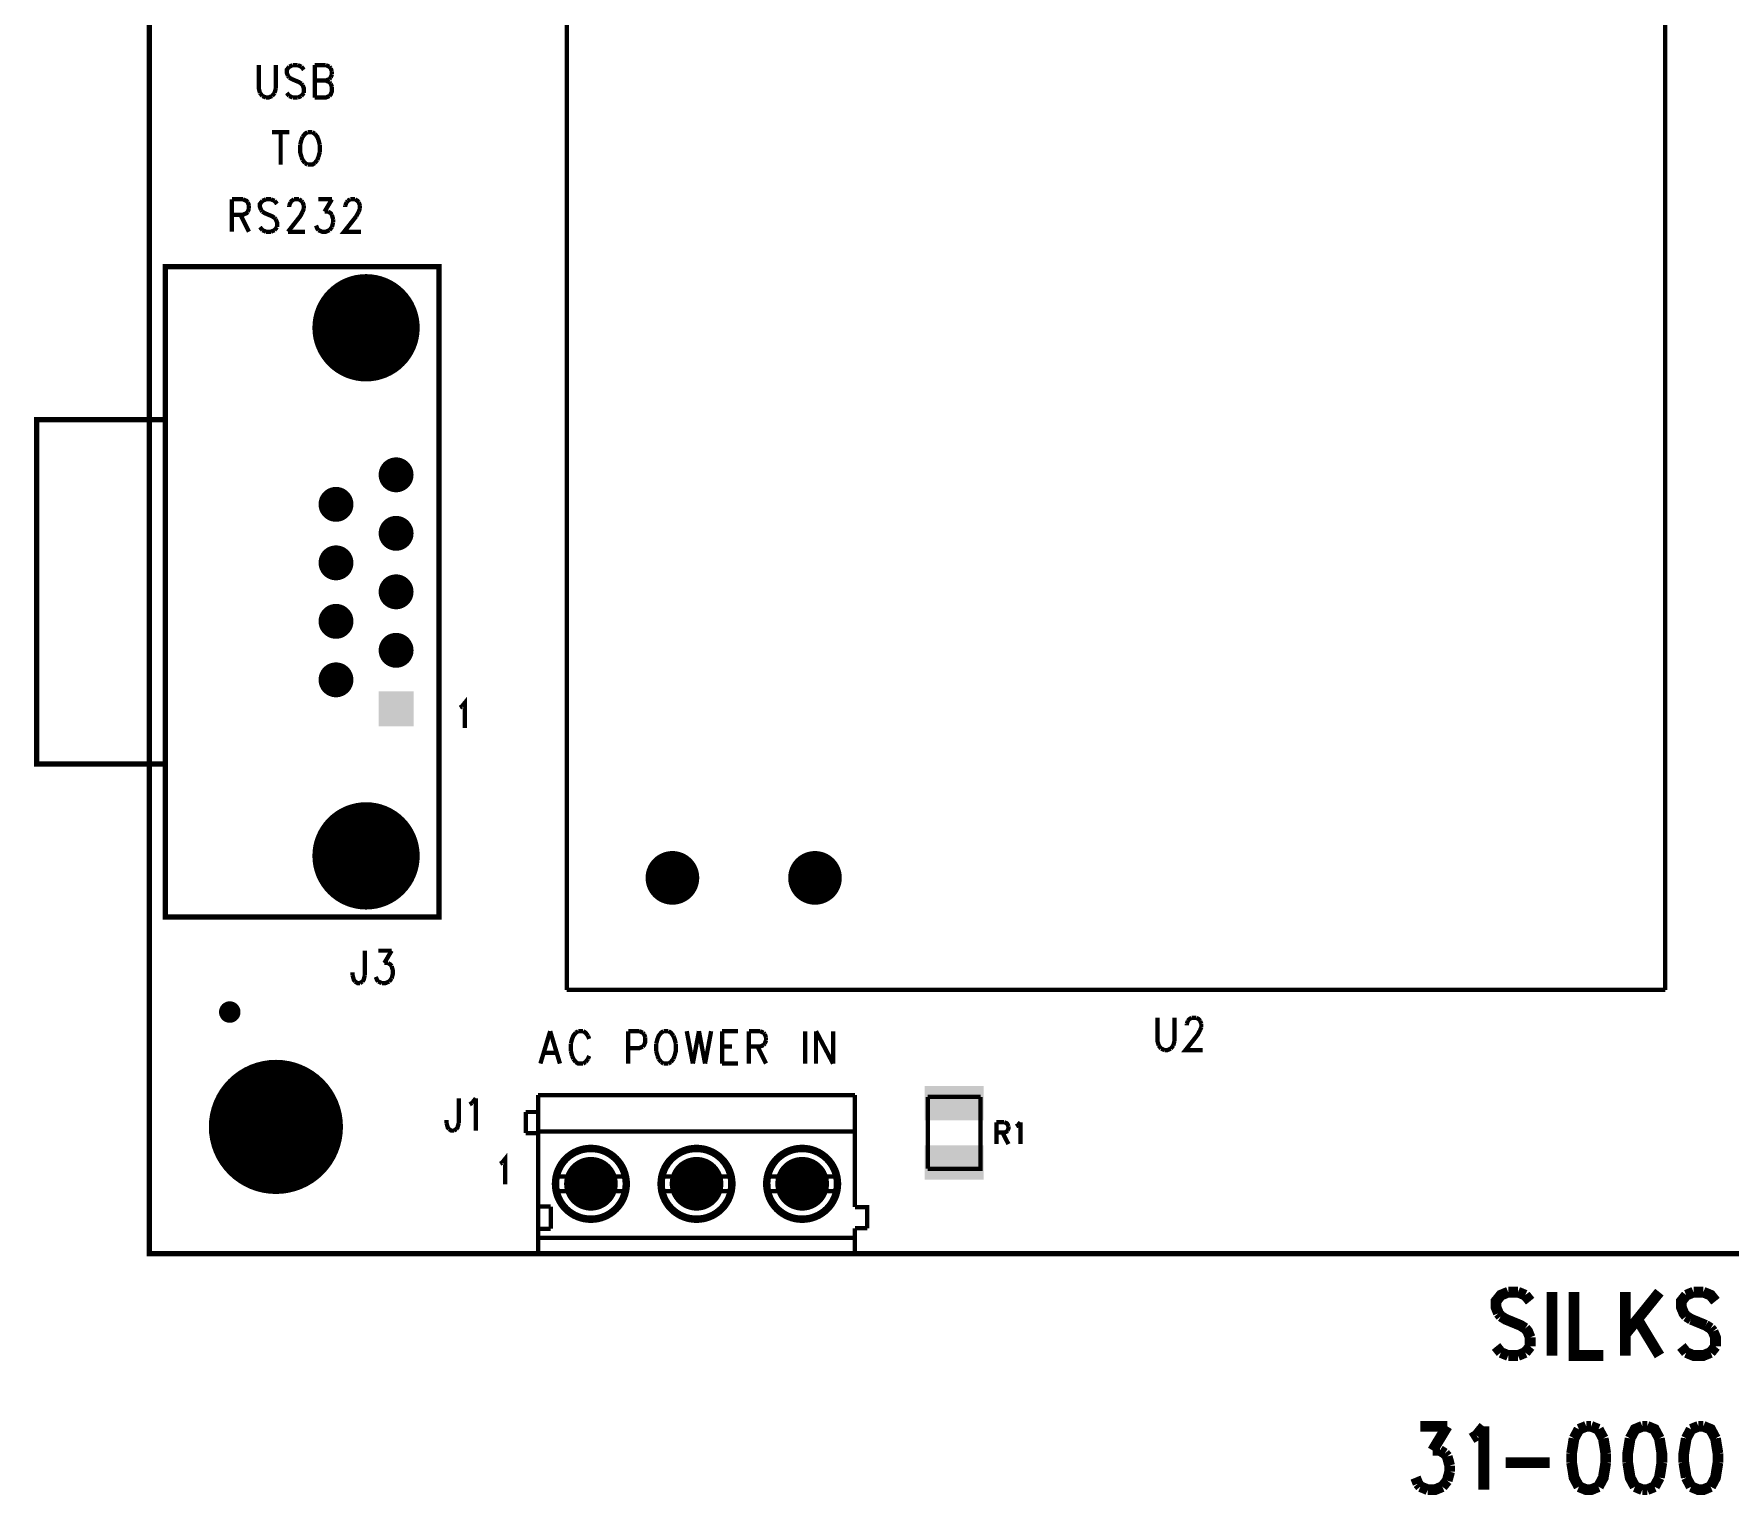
# Model space of a CAD drawing. Extents: x 7.79 to 14.3, y 7.55 to 12.98.
# Drawn here: x 7.785 to 10.946, y 7.55 to 10.273 of the extents above; entities that cross this region are included whole.
import ezdxf

# ---------------------------------------------------------------- set-up
doc = ezdxf.new("R2010")
doc.units = 0
doc.layers.get('0').update_dxf_attribs({"linetype": 'CONTINUOUS'})
doc.layers.add('ASSEMBLY_PHO', color=7, linetype='CONTINUOUS')

# ---------------------------------------------------------------- blocks, each defined once
blk = doc.blocks.new('ROUND_2')
at = {"const_width": 0.05}
blk.add_lwpolyline([(-0.025, 0, 1), (0.025, 0, 1)], format="xyb", close=True, dxfattribs=at)
blk = doc.blocks.new('ROUND_5')
at = {"const_width": 0.0325}
blk.add_lwpolyline([(-0.01625, 0, 1), (0.01625, 0, 1)], format="xyb", close=True, dxfattribs=at)
blk = doc.blocks.new('SQUARE_9')
blk.add_solid([(-0.0325, -0.0325), (-0.0325, 0.0325), (0.0325, -0.0325), (0.0325, 0.0325)])
blk = doc.blocks.new('ROUND_17')
at = {"const_width": 0.1}
blk.add_lwpolyline([(-0.05, 0, 1), (0.05, 0, 1)], format="xyb", close=True, dxfattribs=at)
blk = doc.blocks.new('ROUND_25')
at = {"const_width": 0.02}
blk.add_lwpolyline([(-0.01, 0, 1), (0.01, 0, 1)], format="xyb", close=True, dxfattribs=at)
blk = doc.blocks.new('RECTANGLE_163')
blk.add_solid([(-0.055, -0.032), (-0.055, 0.032), (0.055, -0.032), (0.055, 0.032)])
blk = doc.blocks.new('ROUND_184')
at = {"const_width": 0.125}
blk.add_lwpolyline([(-0.0625, 0, 1), (0.0625, 0, 1)], format="xyb", close=True, dxfattribs=at)

msp = doc.modelspace()

# ---------------------------------------------------------------- linework, layer by layer
at = {"layer": 'ASSEMBLY_PHO'}
for points, const_width in [([(8, 8), (14.299, 8), (14.299, 12.724), (8, 12.724), (8, 8)], 0.01), ([(8.77814, 8.49133), (8.77814, 11.91653)], 0.008), ([(10.82539, 11.91653), (10.82539, 8.49133)], 0.008), ([(8.204, 10.21437), (8.204, 10.17125), (8.20627, 10.16262)], 0.008), ([(8.23581, 10.17125), (8.23581, 10.21437)], 0.008), ([(8.26081, 10.2115), (8.25627, 10.20575), (8.25627, 10.2), (8.25854, 10.19425)], 0.008), ([(8.26763, 10.21437), (8.26081, 10.2115)], 0.008), ([(8.27672, 10.21437), (8.26763, 10.21437)], 0.008), ([(8.28354, 10.2115), (8.27672, 10.21437)], 0.008), ([(8.28809, 10.20575), (8.28354, 10.2115)], 0.008), ([(8.30854, 10.21437), (8.30854, 10.154)], 0.008), ([(8.30854, 10.21437), (8.329, 10.21437)], 0.008), ([(8.329, 10.21437), (8.33581, 10.2115)], 0.008), ([(8.33581, 10.2115), (8.33809, 10.20862)], 0.008), ([(8.33809, 10.20862), (8.34036, 10.20287)], 0.008), ([(8.25854, 10.19425), (8.26081, 10.19137)], 0.008), ([(8.26081, 10.19137), (8.26536, 10.1885), (8.279, 10.18275), (8.28354, 10.17987)], 0.008), ([(8.28354, 10.17987), (8.28581, 10.177)], 0.008), ([(8.28581, 10.177), (8.28809, 10.17125), (8.28809, 10.16262)], 0.008), ([(8.30854, 10.18562), (8.329, 10.18562)], 0.008), ([(8.33581, 10.1885), (8.329, 10.18562)], 0.008), ([(8.329, 10.18562), (8.33581, 10.18275)], 0.008), ([(8.33809, 10.19137), (8.33581, 10.1885)], 0.008), ([(8.33581, 10.18275), (8.33809, 10.17987)], 0.008), ([(8.34036, 10.19712), (8.33809, 10.19137)], 0.008), ([(8.33809, 10.17987), (8.34036, 10.17412)], 0.008), ([(8.34036, 10.20287), (8.34036, 10.19712)], 0.008), ([(8.20627, 10.16262), (8.21081, 10.15687)], 0.008), ([(8.21081, 10.15687), (8.21763, 10.154)], 0.008), ([(8.21763, 10.154), (8.22218, 10.154), (8.229, 10.15687)], 0.008), ([(8.229, 10.15687), (8.23354, 10.16262)], 0.008), ([(8.23354, 10.16262), (8.23581, 10.17125)], 0.008), ([(8.26081, 10.15687), (8.25627, 10.16262)], 0.008), ([(8.26763, 10.154), (8.26081, 10.15687)], 0.008), ([(8.27672, 10.154), (8.26763, 10.154)], 0.008), ([(8.28354, 10.15687), (8.27672, 10.154)], 0.008), ([(8.28809, 10.16262), (8.28354, 10.15687)], 0.008), ([(8.33581, 10.15687), (8.329, 10.154), (8.30854, 10.154)], 0.008), ([(8.34036, 10.17412), (8.34036, 10.1655), (8.33809, 10.15975), (8.33581, 10.15687)], 0.008), ([(8.229, 10.08937), (8.26081, 10.08937)], 0.008), ([(8.2449, 10.08937), (8.2449, 10.029)], 0.008), ([(8.28581, 10.08075), (8.28354, 10.075)], 0.008), ([(8.2949, 10.08937), (8.29036, 10.0865), (8.28581, 10.08075)], 0.008), ([(8.304, 10.08937), (8.2949, 10.08937)], 0.008), ([(8.30854, 10.0865), (8.304, 10.08937)], 0.008), ([(8.31763, 10.06637), (8.31536, 10.075), (8.31309, 10.08075), (8.30854, 10.0865)], 0.008), ([(8.28354, 10.075), (8.28127, 10.06637)], 0.008), ([(8.28127, 10.06637), (8.28127, 10.052), (8.28354, 10.04337)], 0.008), ([(8.31536, 10.04337), (8.31763, 10.052)], 0.008), ([(8.31763, 10.052), (8.31763, 10.06637)], 0.008), ([(8.28354, 10.04337), (8.28581, 10.03762)], 0.008), ([(8.28581, 10.03762), (8.29036, 10.03187)], 0.008), ([(8.29036, 10.03187), (8.2949, 10.029)], 0.008), ([(8.2949, 10.029), (8.304, 10.029), (8.30854, 10.03187)], 0.008), ([(8.30854, 10.03187), (8.31309, 10.03762)], 0.008), ([(8.31309, 10.03762), (8.31536, 10.04337)], 0.008), ([(8.154, 9.96437), (8.154, 9.904)], 0.008), ([(8.154, 9.96437), (8.17445, 9.96437)], 0.008), ([(8.17445, 9.96437), (8.18127, 9.9615), (8.18354, 9.95862)], 0.008), ([(8.18354, 9.95862), (8.18581, 9.95287)], 0.008), ([(8.21081, 9.9615), (8.20627, 9.95575), (8.20627, 9.95), (8.20854, 9.94425)], 0.008), ([(8.21763, 9.96437), (8.21081, 9.9615)], 0.008), ([(8.22672, 9.96437), (8.21763, 9.96437)], 0.008), ([(8.23354, 9.9615), (8.22672, 9.96437)], 0.008), ([(8.23809, 9.95575), (8.23354, 9.9615)], 0.008), ([(8.26081, 9.95287), (8.26309, 9.95862)], 0.008), ([(8.26309, 9.95862), (8.26536, 9.9615), (8.2699, 9.96437)], 0.008), ([(8.2699, 9.96437), (8.279, 9.96437)], 0.008), ([(8.279, 9.96437), (8.28354, 9.9615)], 0.008), ([(8.28354, 9.9615), (8.28581, 9.95862)], 0.008), ([(8.28581, 9.95862), (8.28809, 9.95287)], 0.008), ([(8.31536, 9.96437), (8.34036, 9.96437)], 0.008), ([(8.34036, 9.96437), (8.32672, 9.94137)], 0.008), ([(8.36536, 9.95287), (8.36763, 9.95862)], 0.008), ([(8.36763, 9.95862), (8.3699, 9.9615)], 0.008), ([(8.3699, 9.9615), (8.37445, 9.96437)], 0.008), ([(8.37445, 9.96437), (8.38354, 9.96437)], 0.008), ([(8.38354, 9.96437), (8.38809, 9.9615), (8.39036, 9.95862)], 0.008), ([(8.39036, 9.95862), (8.39263, 9.95287)], 0.008), ([(8.17445, 9.93562), (8.154, 9.93562)], 0.008), ([(8.1699, 9.93562), (8.18581, 9.904)], 0.008), ([(8.18354, 9.94137), (8.18127, 9.9385), (8.17445, 9.93562)], 0.008), ([(8.18581, 9.94712), (8.18354, 9.94137)], 0.008), ([(8.18581, 9.95287), (8.18581, 9.94712)], 0.008), ([(8.20854, 9.94425), (8.21081, 9.94137)], 0.008), ([(8.21081, 9.94137), (8.21536, 9.9385), (8.229, 9.93275), (8.23354, 9.92987)], 0.008), ([(8.23354, 9.92987), (8.23581, 9.927)], 0.008), ([(8.23581, 9.927), (8.23809, 9.92125), (8.23809, 9.91262)], 0.008), ([(8.28581, 9.94137), (8.28127, 9.93275), (8.25854, 9.904)], 0.008), ([(8.26081, 9.95), (8.26081, 9.95287)], 0.008), ([(8.28809, 9.94712), (8.28581, 9.94137)], 0.008), ([(8.28809, 9.95287), (8.28809, 9.94712)], 0.008), ([(8.32672, 9.94137), (8.33354, 9.94137)], 0.008), ([(8.33354, 9.94137), (8.33809, 9.9385), (8.34036, 9.93562)], 0.008), ([(8.34036, 9.93562), (8.34263, 9.927)], 0.008), ([(8.34263, 9.927), (8.34263, 9.92125)], 0.008), ([(8.38581, 9.93275), (8.36309, 9.904), (8.3949, 9.904)], 0.008), ([(8.36536, 9.95), (8.36536, 9.95287)], 0.008), ([(8.39036, 9.94137), (8.38581, 9.93275)], 0.008), ([(8.39263, 9.94712), (8.39036, 9.94137)], 0.008), ([(8.39263, 9.95287), (8.39263, 9.94712)], 0.008), ([(8.21081, 9.90687), (8.20627, 9.91262)], 0.008), ([(8.21763, 9.904), (8.21081, 9.90687)], 0.008), ([(8.22672, 9.904), (8.21763, 9.904)], 0.008), ([(8.23354, 9.90687), (8.22672, 9.904)], 0.008), ([(8.23809, 9.91262), (8.23354, 9.90687)], 0.008), ([(8.25854, 9.904), (8.29036, 9.904)], 0.008), ([(8.31536, 9.90687), (8.31309, 9.90975), (8.31081, 9.9155)], 0.008), ([(8.33581, 9.90687), (8.329, 9.904), (8.32218, 9.904), (8.31536, 9.90687)], 0.008), ([(8.34036, 9.91262), (8.33581, 9.90687)], 0.008), ([(8.34263, 9.92125), (8.34036, 9.91262)], 0.008), ([(8.54, 8.627), (8.03, 8.627), (8.03, 9.839), (8.54, 9.839), (8.54, 8.627)], 0.01), ([(8.03, 8.912), (7.79, 8.912), (7.79, 9.554), (8.03, 9.554)], 0.01), ([(8.579, 9.01725), (8.58263, 9.0195)], 0.008), ([(8.58263, 9.0195), (8.58809, 9.02625), (8.58809, 8.979)], 0.008), ([(8.40172, 8.56437), (8.40172, 8.51837)], 0.008), ([(8.42672, 8.56437), (8.45172, 8.56437)], 0.008), ([(8.45172, 8.56437), (8.43809, 8.54137)], 0.008), ([(8.43809, 8.54137), (8.4449, 8.54137)], 0.008), ([(8.4449, 8.54137), (8.44945, 8.5385), (8.45172, 8.53562)], 0.008), ([(8.45172, 8.53562), (8.454, 8.527), (8.454, 8.52125), (8.45172, 8.51262)], 0.008), ([(8.379, 8.51837), (8.379, 8.52412)], 0.008), ([(8.38354, 8.50687), (8.38127, 8.50975), (8.379, 8.51837)], 0.008), ([(8.39263, 8.504), (8.38809, 8.504), (8.38354, 8.50687)], 0.008), ([(8.39718, 8.50687), (8.39263, 8.504)], 0.008), ([(8.40172, 8.51837), (8.39945, 8.50975), (8.39718, 8.50687)], 0.008), ([(8.42672, 8.50687), (8.42445, 8.50975), (8.42218, 8.5155)], 0.008), ([(8.43354, 8.504), (8.42672, 8.50687)], 0.008), ([(8.44718, 8.50687), (8.44036, 8.504), (8.43354, 8.504)], 0.008), ([(8.45172, 8.51262), (8.44718, 8.50687)], 0.008), ([(10.82539, 8.49133), (8.77814, 8.49133)], 0.008), ([(9.879, 8.43937), (9.879, 8.39625), (9.88127, 8.38762)], 0.008), ([(9.91081, 8.39625), (9.91081, 8.43937)], 0.008), ([(9.93581, 8.43362), (9.93809, 8.4365), (9.94263, 8.43937)], 0.008), ([(9.94263, 8.43937), (9.95172, 8.43937)], 0.008), ([(9.95172, 8.43937), (9.95627, 8.4365), (9.95854, 8.43362)], 0.008), ([(8.74718, 8.41437), (8.729, 8.354)], 0.008), ([(8.74718, 8.41437), (8.76536, 8.354)], 0.008), ([(8.7949, 8.4115), (8.79036, 8.40575), (8.78809, 8.4), (8.78581, 8.39137)], 0.008), ([(8.79945, 8.41437), (8.7949, 8.4115)], 0.008), ([(8.80854, 8.41437), (8.79945, 8.41437)], 0.008), ([(8.81763, 8.40575), (8.81309, 8.4115), (8.80854, 8.41437)], 0.008), ([(8.8199, 8.4), (8.81763, 8.40575)], 0.008), ([(8.89263, 8.41437), (8.89263, 8.354)], 0.008), ([(8.89263, 8.41437), (8.91309, 8.41437)], 0.008), ([(8.91309, 8.41437), (8.9199, 8.4115)], 0.008), ([(8.9199, 8.4115), (8.92218, 8.40862)], 0.008), ([(8.92218, 8.40862), (8.92445, 8.40287)], 0.008), ([(8.95854, 8.41437), (8.954, 8.4115), (8.94945, 8.40575), (8.94718, 8.4), (8.9449, 8.39137)], 0.008), ([(8.96763, 8.41437), (8.95854, 8.41437)], 0.008), ([(8.97672, 8.40575), (8.97218, 8.4115), (8.96763, 8.41437)], 0.008), ([(8.98127, 8.39137), (8.979, 8.4), (8.97672, 8.40575)], 0.008), ([(9.00172, 8.41437), (9.01309, 8.354)], 0.008), ([(9.02445, 8.41437), (9.01309, 8.354)], 0.008), ([(9.02445, 8.41437), (9.03581, 8.354)], 0.008), ([(9.04718, 8.41437), (9.03581, 8.354)], 0.008), ([(9.06763, 8.41437), (9.06763, 8.354)], 0.008), ([(9.06763, 8.41437), (9.09718, 8.41437)], 0.008), ([(9.11763, 8.41437), (9.11763, 8.354)], 0.008), ([(9.11763, 8.41437), (9.13809, 8.41437)], 0.008), ([(9.13809, 8.41437), (9.1449, 8.4115)], 0.008), ([(9.1449, 8.4115), (9.14718, 8.40862)], 0.008), ([(9.14718, 8.40862), (9.14945, 8.40287)], 0.008), ([(9.22218, 8.41437), (9.22218, 8.354)], 0.008), ([(9.24263, 8.41437), (9.24263, 8.354)], 0.008), ([(9.24263, 8.41437), (9.27445, 8.354)], 0.008), ([(9.27445, 8.41437), (9.27445, 8.354)], 0.008), ([(9.95854, 8.41637), (9.954, 8.40775), (9.93127, 8.379), (9.96309, 8.379)], 0.008), ([(9.93354, 8.42787), (9.93581, 8.43362)], 0.008), ([(9.93354, 8.425), (9.93354, 8.42787)], 0.008), ([(9.95854, 8.43362), (9.96081, 8.42787)], 0.008), ([(9.96081, 8.42212), (9.95854, 8.41637)], 0.008), ([(9.96081, 8.42787), (9.96081, 8.42212)], 0.008), ([(8.73581, 8.37412), (8.75854, 8.37412)], 0.008), ([(8.78581, 8.39137), (8.78581, 8.377)], 0.008), ([(8.78581, 8.377), (8.78809, 8.36837)], 0.008), ([(8.9199, 8.38562), (8.91309, 8.38275), (8.89263, 8.38275)], 0.008), ([(8.92445, 8.40287), (8.92445, 8.39425), (8.92218, 8.3885), (8.9199, 8.38562)], 0.008), ([(8.9449, 8.39137), (8.9449, 8.377)], 0.008), ([(8.9449, 8.377), (8.94718, 8.36837)], 0.008), ([(8.979, 8.36837), (8.98127, 8.377), (8.98127, 8.39137)], 0.008), ([(9.06763, 8.38562), (9.08581, 8.38562)], 0.008), ([(9.13809, 8.38562), (9.11763, 8.38562)], 0.008), ([(9.13354, 8.38562), (9.14945, 8.354)], 0.008), ([(9.1449, 8.3885), (9.13809, 8.38562)], 0.008), ([(9.14718, 8.39137), (9.1449, 8.3885)], 0.008), ([(9.14945, 8.39712), (9.14718, 8.39137)], 0.008), ([(9.14945, 8.40287), (9.14945, 8.39712)], 0.008), ([(9.88127, 8.38762), (9.88581, 8.38187)], 0.008), ([(9.88581, 8.38187), (9.89263, 8.379)], 0.008), ([(9.89263, 8.379), (9.89718, 8.379), (9.904, 8.38187)], 0.008), ([(9.904, 8.38187), (9.90854, 8.38762)], 0.008), ([(9.90854, 8.38762), (9.91081, 8.39625)], 0.008), ([(8.78809, 8.36837), (8.79036, 8.36262)], 0.008), ([(8.79036, 8.36262), (8.7949, 8.35687)], 0.008), ([(8.7949, 8.35687), (8.79945, 8.354), (8.80854, 8.354)], 0.008), ([(8.80854, 8.354), (8.81309, 8.35687)], 0.008), ([(8.81309, 8.35687), (8.81763, 8.36262)], 0.008), ([(8.81763, 8.36262), (8.8199, 8.36837)], 0.008), ([(8.94718, 8.36837), (8.94945, 8.36262)], 0.008), ([(8.94945, 8.36262), (8.954, 8.35687)], 0.008), ([(8.954, 8.35687), (8.95854, 8.354)], 0.008), ([(8.95854, 8.354), (8.96763, 8.354)], 0.008), ([(8.96763, 8.354), (8.97218, 8.35687)], 0.008), ([(8.97218, 8.35687), (8.97672, 8.36262)], 0.008), ([(8.97672, 8.36262), (8.979, 8.36837)], 0.008), ([(9.06763, 8.354), (9.09718, 8.354)], 0.008), ([(8.57672, 8.28937), (8.57672, 8.24337)], 0.008), ([(8.59718, 8.27787), (8.60172, 8.28075)], 0.008), ([(8.60172, 8.28075), (8.60854, 8.28937)], 0.008), ([(8.60854, 8.28937), (8.60854, 8.229)], 0.008), ([(8.72462, 8.29527), (8.72462, 8.22716)], 0.008), ([(8.72462, 8.29527), (9.31517, 8.29527)], 0.008), ([(9.31517, 8.29527), (9.31517, 8.22716)], 0.008), ([(9.54921, 8.29192), (9.54921, 8.15807), (9.45078, 8.15807)], 0.008), ([(9.45078, 8.15807), (9.45078, 8.29192)], 0.008), ([(9.45078, 8.29192), (9.54921, 8.29192)], 0.008), ([(8.554, 8.24337), (8.554, 8.24912)], 0.008), ([(8.72462, 8.26377), (8.70179, 8.26377)], 0.008), ([(8.70179, 8.2244), (8.70179, 8.26377)], 0.008), ([(8.55854, 8.23187), (8.55627, 8.23475), (8.554, 8.24337)], 0.008), ([(8.56763, 8.229), (8.56309, 8.229), (8.55854, 8.23187)], 0.008), ([(8.57218, 8.23187), (8.56763, 8.229)], 0.008), ([(8.57672, 8.24337), (8.57445, 8.23475), (8.57218, 8.23187)], 0.008), ([(8.72462, 8.2244), (8.70179, 8.2244)], 0.008), ([(8.72462, 8.22716), (8.72462, 8.08759)], 0.008), ([(8.72462, 8.22716), (9.31517, 8.22716)], 0.008), ([(9.31517, 8.22716), (9.31517, 8.08661)], 0.008), ([(9.579, 8.24468), (9.579, 8.204)], 0.008), ([(9.579, 8.24468), (9.59331, 8.24468)], 0.008), ([(9.59331, 8.22531), (9.579, 8.22531)], 0.008), ([(9.59013, 8.22531), (9.60127, 8.204)], 0.008), ([(9.59331, 8.24468), (9.59809, 8.24275), (9.59968, 8.24081), (9.60127, 8.23693)], 0.008), ([(9.59968, 8.22918), (9.59809, 8.22725), (9.59331, 8.22531)], 0.008), ([(9.60127, 8.23693), (9.60127, 8.23306), (9.59968, 8.22918)], 0.008), ([(9.61559, 8.23693), (9.61877, 8.23887)], 0.008), ([(9.61877, 8.23887), (9.62354, 8.24468)], 0.008), ([(9.62354, 8.24468), (9.62354, 8.204)], 0.008), ([(8.654, 8.16725), (8.65763, 8.1695)], 0.008), ([(8.65763, 8.1695), (8.66309, 8.17625), (8.66309, 8.129)], 0.008), ([(8.83683, 8.16929), (8.80927, 8.16929)], 0.008), ([(8.80927, 8.1437), (8.80927, 8.16929)], 0.008), ([(8.83683, 8.16929), (8.83683, 8.1437)], 0.008), ([(9.03368, 8.16929), (9.00612, 8.16929)], 0.008), ([(9.00612, 8.1437), (9.00612, 8.16929)], 0.008), ([(9.03368, 8.16929), (9.03368, 8.1437)], 0.008), ([(9.23053, 8.16929), (9.20297, 8.16929)], 0.008), ([(9.20297, 8.1437), (9.20297, 8.16929)], 0.008), ([(9.23053, 8.16929), (9.23053, 8.1437)], 0.008), ([(8.76158, 8.1437), (8.80927, 8.1437)], 0.008), ([(8.83683, 8.1437), (8.88451, 8.1437)], 0.008), ([(8.95843, 8.1437), (9.00612, 8.1437)], 0.008), ([(9.03368, 8.1437), (9.08136, 8.1437)], 0.008), ([(9.15528, 8.1437), (9.20297, 8.1437)], 0.008), ([(9.23053, 8.1437), (9.27821, 8.1437)], 0.008), ([(8.80927, 8.11614), (8.76158, 8.11614)], 0.008), ([(8.80927, 8.09055), (8.80927, 8.11614)], 0.008), ([(8.80927, 8.09055), (8.83683, 8.09055)], 0.008), ([(8.83683, 8.11614), (8.83683, 8.09055)], 0.008), ([(8.88451, 8.11614), (8.83683, 8.11614)], 0.008), ([(9.00612, 8.11614), (8.95843, 8.11614)], 0.008), ([(9.00612, 8.09055), (9.00612, 8.11614)], 0.008), ([(9.00612, 8.09055), (9.03368, 8.09055)], 0.008), ([(9.08136, 8.11614), (9.03368, 8.11614), (9.03368, 8.09055)], 0.008), ([(9.20297, 8.11614), (9.15528, 8.11614)], 0.008), ([(9.20297, 8.09055), (9.20297, 8.11614)], 0.008), ([(9.20297, 8.09055), (9.23053, 8.09055)], 0.008), ([(9.27821, 8.11614), (9.23053, 8.11614)], 0.008), ([(9.23053, 8.11614), (9.23053, 8.09055)], 0.008), ([(8.72462, 8.08759), (8.74824, 8.08759)], 0.008), ([(8.72462, 8.08759), (8.72462, 8.04626)], 0.008), ([(8.74824, 8.08759), (8.74824, 8.04626)], 0.008), ([(9.31517, 8.08661), (9.33801, 8.08661), (9.33801, 8.04724)], 0.008), ([(8.72462, 8.04626), (8.72462, 8.02913)], 0.008), ([(8.72462, 8.04626), (8.74824, 8.04626)], 0.008), ([(8.72462, 8.02913), (8.72462, 8)], 0.008), ([(8.72462, 8.02913), (9.31517, 8.02913)], 0.008), ([(9.31517, 8.04724), (9.33801, 8.04724)], 0.008), ([(9.31517, 8.04724), (9.31517, 8.02913)], 0.008), ([(9.31517, 8.02913), (9.31517, 8)], 0.008), ([(8.72462, 8), (9.31517, 8)], 0.008), ([(10.53272, 7.92812), (10.51909, 7.9225), (10.51, 7.91125), (10.51, 7.9), (10.51454, 7.88875)], 0.02), ([(10.5509, 7.92812), (10.53272, 7.92812)], 0.02), ([(10.56454, 7.9225), (10.5509, 7.92812)], 0.02), ([(10.61454, 7.92812), (10.61454, 7.81)], 0.02), ([(10.65545, 7.92812), (10.65545, 7.81), (10.71, 7.81)], 0.02), ([(10.7509, 7.92812), (10.7509, 7.81)], 0.02), ([(10.81454, 7.92812), (10.7509, 7.84937)], 0.02), ([(10.87818, 7.92812), (10.86454, 7.9225)], 0.02), ([(10.89636, 7.92812), (10.87818, 7.92812)], 0.02), ([(10.91909, 7.91125), (10.91, 7.9225), (10.89636, 7.92812)], 0.02), ([(10.57363, 7.91125), (10.56454, 7.9225)], 0.02), ([(10.86454, 7.9225), (10.85545, 7.91125), (10.85545, 7.9), (10.86, 7.88875), (10.86454, 7.88312)], 0.02), ([(10.51454, 7.88875), (10.51909, 7.88312)], 0.02), ([(10.51909, 7.88312), (10.52818, 7.8775), (10.55545, 7.86625), (10.56454, 7.86062)], 0.02), ([(10.77363, 7.8775), (10.81454, 7.81)], 0.02), ([(10.86454, 7.88312), (10.87363, 7.8775)], 0.02), ([(10.87363, 7.8775), (10.9009, 7.86625)], 0.02), ([(10.9009, 7.86625), (10.91, 7.86062)], 0.02), ([(10.56454, 7.86062), (10.56909, 7.855), (10.57363, 7.84375)], 0.02), ([(10.57363, 7.84375), (10.57363, 7.82687)], 0.02), ([(10.91, 7.86062), (10.91454, 7.855)], 0.02), ([(10.91454, 7.855), (10.91909, 7.84375), (10.91909, 7.82687)], 0.02), ([(10.51909, 7.81562), (10.51, 7.82687)], 0.02), ([(10.53272, 7.81), (10.51909, 7.81562)], 0.02), ([(10.5509, 7.81), (10.53272, 7.81)], 0.02), ([(10.56454, 7.81562), (10.5509, 7.81)], 0.02), ([(10.57363, 7.82687), (10.56454, 7.81562)], 0.02), ([(10.86454, 7.81562), (10.85545, 7.82687)], 0.02), ([(10.91, 7.81562), (10.89636, 7.81), (10.87818, 7.81), (10.86454, 7.81562)], 0.02), ([(10.91909, 7.82687), (10.91, 7.81562)], 0.02), ([(10.36909, 7.67812), (10.41909, 7.67812)], 0.02), ([(10.41909, 7.67812), (10.39181, 7.63312)], 0.02), ([(10.47363, 7.66125), (10.48727, 7.67812)], 0.02), ([(10.48727, 7.67812), (10.48727, 7.56)], 0.02), ([(10.66454, 7.6725), (10.65545, 7.65562)], 0.02), ([(10.67818, 7.67812), (10.66454, 7.6725)], 0.02), ([(10.68727, 7.67812), (10.67818, 7.67812)], 0.02), ([(10.7009, 7.6725), (10.68727, 7.67812)], 0.02), ([(10.71, 7.65562), (10.7009, 7.6725)], 0.02), ([(10.78272, 7.67812), (10.76909, 7.6725), (10.76, 7.65562)], 0.02), ([(10.79181, 7.67812), (10.78272, 7.67812)], 0.02), ([(10.81454, 7.65562), (10.80545, 7.6725), (10.79181, 7.67812)], 0.02), ([(10.87363, 7.6725), (10.86454, 7.65562)], 0.02), ([(10.88727, 7.67812), (10.87363, 7.6725)], 0.02), ([(10.89636, 7.67812), (10.88727, 7.67812)], 0.02), ([(10.91909, 7.65562), (10.91, 7.6725), (10.89636, 7.67812)], 0.02), ([(10.46454, 7.65562), (10.47363, 7.66125)], 0.02), ([(10.65545, 7.65562), (10.6509, 7.6275)], 0.02), ([(10.71454, 7.6275), (10.71, 7.65562)], 0.02), ([(10.76, 7.65562), (10.75545, 7.6275), (10.75545, 7.61062)], 0.02), ([(10.81909, 7.61062), (10.81909, 7.6275), (10.81454, 7.65562)], 0.02), ([(10.86454, 7.65562), (10.86, 7.6275), (10.86, 7.61062)], 0.02), ([(10.92363, 7.6275), (10.91909, 7.65562)], 0.02), ([(10.39181, 7.63312), (10.40545, 7.63312)], 0.02), ([(10.40545, 7.63312), (10.41454, 7.6275)], 0.02), ([(10.41454, 7.6275), (10.41909, 7.62187)], 0.02), ([(10.41909, 7.62187), (10.42363, 7.605)], 0.02), ([(10.52818, 7.61062), (10.61, 7.61062)], 0.02), ([(10.6509, 7.6275), (10.6509, 7.61062)], 0.02), ([(10.6509, 7.61062), (10.65545, 7.5825), (10.66454, 7.56562)], 0.02), ([(10.7009, 7.56562), (10.71, 7.5825), (10.71454, 7.61062)], 0.02), ([(10.71454, 7.61062), (10.71454, 7.6275)], 0.02), ([(10.75545, 7.61062), (10.76, 7.5825), (10.76909, 7.56562)], 0.02), ([(10.81454, 7.5825), (10.81909, 7.61062)], 0.02), ([(10.86, 7.61062), (10.86454, 7.5825)], 0.02), ([(10.91, 7.56562), (10.91909, 7.5825), (10.92363, 7.61062)], 0.02), ([(10.92363, 7.61062), (10.92363, 7.6275)], 0.02), ([(10.36454, 7.57125), (10.36, 7.5825)], 0.02), ([(10.42363, 7.59375), (10.41909, 7.57687)], 0.02), ([(10.42363, 7.605), (10.42363, 7.59375)], 0.02), ([(10.80545, 7.56562), (10.81454, 7.5825)], 0.02), ([(10.86454, 7.5825), (10.87363, 7.56562)], 0.02), ([(10.36909, 7.56562), (10.36454, 7.57125)], 0.02), ([(10.38272, 7.56), (10.36909, 7.56562)], 0.02), ([(10.41, 7.56562), (10.39636, 7.56), (10.38272, 7.56)], 0.02), ([(10.41909, 7.57687), (10.41, 7.56562)], 0.02), ([(10.66454, 7.56562), (10.67818, 7.56), (10.68727, 7.56), (10.7009, 7.56562)], 0.02), ([(10.76909, 7.56562), (10.78272, 7.56)], 0.02), ([(10.78272, 7.56), (10.79181, 7.56)], 0.02), ([(10.79181, 7.56), (10.80545, 7.56562)], 0.02), ([(10.87363, 7.56562), (10.88727, 7.56), (10.89636, 7.56), (10.91, 7.56562)], 0.02)]:
    msp.add_lwpolyline(points, dxfattribs=dict(at, const_width=const_width))
at = {"layer": 'ASSEMBLY_PHO', "const_width": 0.008}
for points in [[(8.89194, 8.12992, 1), (8.75415, 8.12992)], [(8.82305, 8.19291, 0.3512297), (8.76157, 8.14366)], [(8.88452, 8.14366, 0.3512547), (8.82305, 8.19291)], [(9.0888, 8.12992, 1), (8.951, 8.12992)], [(9.0199, 8.19291, 0.3512297), (8.95842, 8.14366)], [(9.08137, 8.14366, 0.3512547), (9.0199, 8.19291)], [(9.28565, 8.12992, 1), (9.14785, 8.12992)], [(9.21675, 8.19291, 0.3512297), (9.15527, 8.14366)], [(9.27822, 8.14366, 0.3512547), (9.21675, 8.19291)], [(8.75415, 8.12992, 1), (8.89194, 8.12992)], [(8.76157, 8.14366, 0.1108399), (8.7616, 8.11607)], [(8.88452, 8.11618, 0.110866), (8.8845, 8.14377)], [(8.951, 8.12992, 1), (9.0888, 8.12992)], [(8.95842, 8.14366, 0.1108399), (8.95845, 8.11607)], [(9.08137, 8.11618, 0.110866), (9.08135, 8.14377)], [(9.14785, 8.12992, 1), (9.28565, 8.12992)], [(9.15527, 8.14366, 0.1108399), (9.1553, 8.11607)], [(9.27822, 8.11618, 0.110866), (9.2782, 8.14377)], [(8.76157, 8.11618, 0.3511862), (8.82305, 8.06692)], [(8.82305, 8.06692, 0.3511766), (8.88452, 8.11618)], [(8.95842, 8.11618, 0.3511862), (9.0199, 8.06692)], [(9.0199, 8.06692, 0.3511766), (9.08137, 8.11618)], [(9.15527, 8.11618, 0.3511862), (9.21675, 8.06692)], [(9.21675, 8.06692, 0.3511766), (9.27822, 8.11618)]]:
    msp.add_lwpolyline(points, format="xyb", dxfattribs=at)

# ---------------------------------------------------------------- block references
at = {"layer": 'ASSEMBLY_PHO'}
for name, p in [('ROUND_17', (8.404, 9.725)), ('ROUND_5', (8.46, 9.451)), ('ROUND_5', (8.348, 9.396)), ('ROUND_5', (8.46, 9.342)), ('ROUND_5', (8.348, 9.287)), ('ROUND_5', (8.46, 9.233)), ('ROUND_5', (8.348, 9.178)), ('ROUND_5', (8.46, 9.124)), ('ROUND_5', (8.348, 9.069)), ('SQUARE_9', (8.46, 9.015)), ('ROUND_17', (8.404, 8.741)), ('ROUND_2', (8.975, 8.7)), ('ROUND_2', (9.24074, 8.7)), ('ROUND_25', (8.15, 8.45)), ('ROUND_184', (8.236, 8.236)), ('RECTANGLE_163', (9.5, 8.28011)), ('RECTANGLE_163', (9.5, 8.16988)), ('ROUND_2', (8.82315, 8.13)), ('ROUND_2', (9.02, 8.13)), ('ROUND_2', (9.21685, 8.13))]:
    msp.add_blockref(name, p, dxfattribs=at)

doc.saveas('drawing.dxf')
